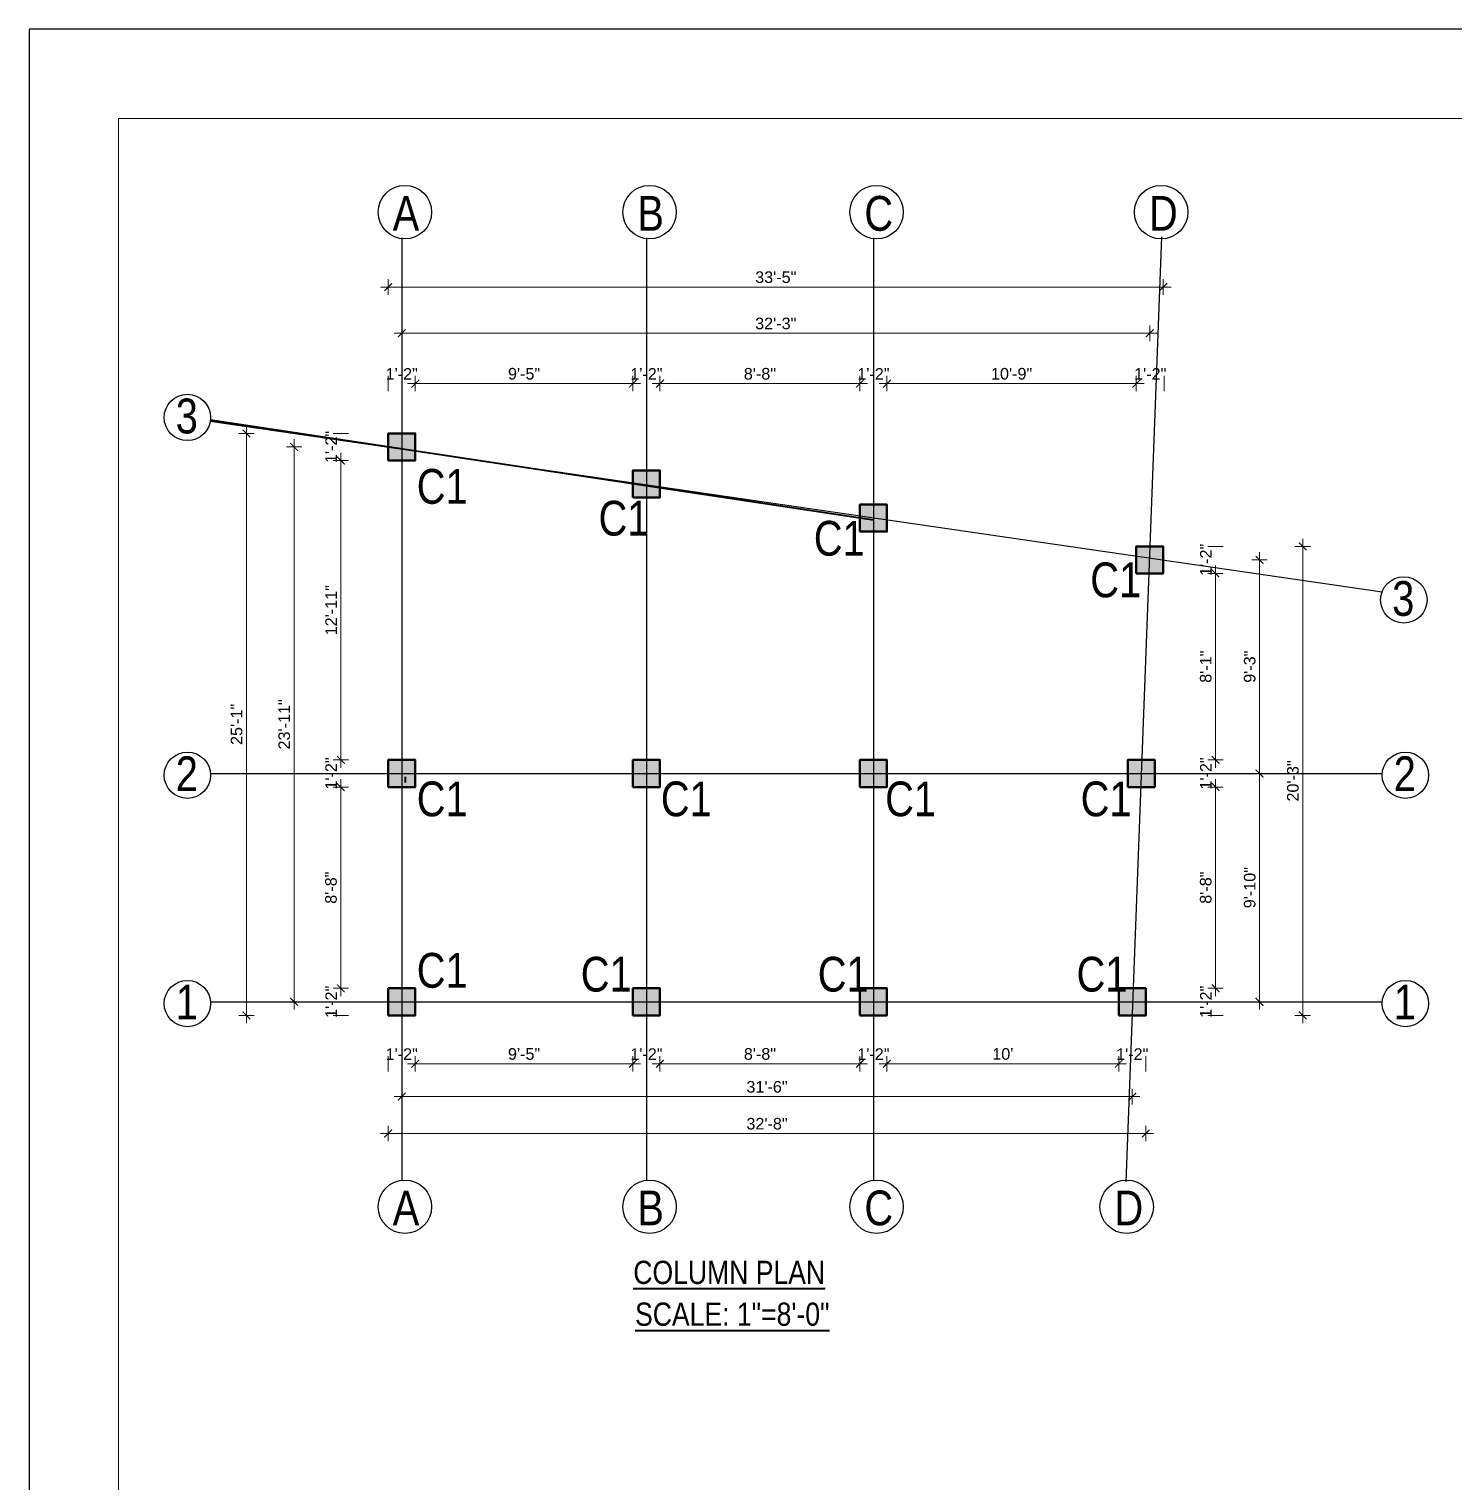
# Model space of a CAD drawing. Header units: inches. Extents: x 149715 to 152893, y -16726 to -14478.
# Drawn here: x 149715 to 150453, y -15231 to -14478 of the extents above; entities that cross this region are included whole.
import ezdxf
from ezdxf.enums import TextEntityAlignment as Align

# ---------------------------------------------------------------- set-up
doc = ezdxf.new("R2010")
doc.units = ezdxf.units.IN
doc.header["$LTSCALE"] = 0.5
doc.header["$MEASUREMENT"] = 0
doc.header["$PDMODE"] = 66
for name, color, linetype, lineweight in [('C-COLUMN', 1, 'Continuous', 50), ('DIM 1-100', 4, 'Continuous', 13), ('ELE1', 3, 'Continuous', 9), ('Toilet', 7, 'Continuous', 25), ('wall', 1, 'Continuous', 40)]:
    doc.layers.add(name, color=color, linetype=linetype, lineweight=lineweight)
doc.styles.add('ordinary', font='ARIALN.TTF')
doc.styles.get("Standard").update_dxf_attribs({"font": 'arial.ttf'})
doc.dimstyles.new('1 by 96', dxfattribs={"dimtxt": 6, "dimasz": 4, "dimexe": 4, "dimexo": 4, "dimgap": 2, "dimtad": 1, "dimdec": 0, "dimzin": 0, "dimdsep": 46, "dimlunit": 4, "dimtxsty": 'Standard', "dimblk": 'ARCHTICK', "dimcen": 0, "dimdle": 4, "dimadec": 0, "dimazin": 0, "dimtfac": 1, "dimtdec": 0, "dimtix": 1, "dimtofl": 0, "dimtmove": 1, "dimatfit": 3, "dimldrblk": 'ARCHTICK', "dimfxl": 4, "dimfxlon": 1, "dimtolj": 1, "dimtzin": 0, "dimlwd": -1, "dimlwe": -1, "dimarcsym": 0})

# ---------------------------------------------------------------- blocks, each defined once
blk = doc.blocks.new('*D1213')
at = {"layer": 'Defpoints', "color": 0, "transparency": 16777216}
for p in [(149889.68, -14687.64), (149876.51, -14701.64), (149889.68, -14701.64)]:
    blk.add_point(p, dxfattribs=at)
at = {"layer": 'DIM 1-100', "color": 0, "transparency": 16777216}
for p, q in [((149880.51, -14687.64), (149872.51, -14687.64)), ((149880.51, -14701.64), (149872.51, -14701.64))]:
    blk.add_line(p, q, dxfattribs=at)
at = {"layer": 'DIM 1-100', "color": 0, "transparency": 16777216, "insert": (149871.49, -14694.64), "char_height": 6, "attachment_point": 5, "rotation": 90}
blk.add_mtext('\\A1;1\'-2"', dxfattribs=at)
blk = doc.blocks.new('_ArchTick')
at = {"color": 0, "linetype": 'ByBlock', "const_width": 0.15}
blk.add_lwpolyline([(-0.5, -0.5), (0.5, 0.5)], dxfattribs=at)
blk = doc.blocks.new('*D1214')
at = {"layer": 'Defpoints', "color": 0, "transparency": 16777216}
for p in [(149889.68, -14701.64), (149876.51, -14856.71), (149889.68, -14856.71)]:
    blk.add_point(p, dxfattribs=at)
at = {"layer": 'DIM 1-100', "color": 0, "transparency": 16777216}
for p, q in [((149876.51, -14697.64), (149876.51, -14860.71)), ((149880.51, -14701.64), (149872.51, -14701.64)), ((149880.51, -14856.71), (149872.51, -14856.71))]:
    blk.add_line(p, q, dxfattribs=at)
at = {"layer": 'DIM 1-100', "color": 0, "transparency": 16777216, "xscale": 4, "yscale": 4, "zscale": 4}
for p, rotation in [((149876.51, -14701.64), 90), ((149876.51, -14856.71), 270)]:
    blk.add_blockref('_ArchTick', p, dxfattribs=dict(at, rotation=rotation))
at = {"layer": 'DIM 1-100', "color": 0, "transparency": 16777216, "insert": (149871.49, -14779.18), "char_height": 6, "attachment_point": 5, "rotation": 90}
blk.add_mtext('\\A1;12\'-11"', dxfattribs=at)
blk = doc.blocks.new('*D1215')
at = {"layer": 'Defpoints', "color": 0, "transparency": 16777216}
for p in [(149889.68, -14856.71), (149876.51, -14870.71), (149889.68, -14870.71)]:
    blk.add_point(p, dxfattribs=at)
at = {"layer": 'DIM 1-100', "color": 0, "transparency": 16777216}
for p, q in [((149880.51, -14856.71), (149872.51, -14856.71)), ((149880.51, -14870.71), (149872.51, -14870.71))]:
    blk.add_line(p, q, dxfattribs=at)
at = {"layer": 'DIM 1-100', "color": 0, "transparency": 16777216, "insert": (149871.49, -14863.71), "char_height": 6, "attachment_point": 5, "rotation": 90}
blk.add_mtext('\\A1;1\'-2"', dxfattribs=at)
blk = doc.blocks.new('*D1216')
at = {"layer": 'Defpoints', "color": 0, "transparency": 16777216}
for p in [(149889.68, -14870.71), (149876.51, -14974.94), (149889.68, -14974.94)]:
    blk.add_point(p, dxfattribs=at)
at = {"layer": 'DIM 1-100', "color": 0, "transparency": 16777216}
for p, q in [((149880.51, -14870.71), (149872.51, -14870.71)), ((149876.51, -14866.71), (149876.51, -14978.94)), ((149880.51, -14974.94), (149872.51, -14974.94))]:
    blk.add_line(p, q, dxfattribs=at)
at = {"layer": 'DIM 1-100', "color": 0, "transparency": 16777216, "xscale": 4, "yscale": 4, "zscale": 4}
for p, rotation in [((149876.51, -14870.71), 90), ((149876.51, -14974.94), 270)]:
    blk.add_blockref('_ArchTick', p, dxfattribs=dict(at, rotation=rotation))
at = {"layer": 'DIM 1-100', "color": 0, "transparency": 16777216, "insert": (149871.44, -14922.82), "char_height": 6, "attachment_point": 5, "rotation": 90}
blk.add_mtext('\\A1;8\'-8"', dxfattribs=at)
blk = doc.blocks.new('*D1217')
at = {"layer": 'Defpoints', "color": 0, "transparency": 16777216}
for p in [(149889.68, -14974.94), (149876.51, -14988.94), (149889.68, -14988.94)]:
    blk.add_point(p, dxfattribs=at)
at = {"layer": 'DIM 1-100', "color": 0, "transparency": 16777216}
for p, q in [((149880.51, -14974.94), (149872.51, -14974.94)), ((149880.51, -14988.94), (149872.51, -14988.94))]:
    blk.add_line(p, q, dxfattribs=at)
at = {"layer": 'DIM 1-100', "color": 0, "transparency": 16777216, "insert": (149871.49, -14981.94), "char_height": 6, "attachment_point": 5, "rotation": 90}
blk.add_mtext('\\A1;1\'-2"', dxfattribs=at)
blk = doc.blocks.new('*D1218')
at = {"layer": 'Defpoints', "color": 0, "transparency": 16777216}
for p in [(149852.32, -14694.64), (149882.69, -14694.64), (149882.69, -14981.94)]:
    blk.add_point(p, dxfattribs=at)
at = {"layer": 'DIM 1-100', "color": 0, "transparency": 16777216}
for p, q in [((149852.32, -14985.94), (149852.32, -14690.64)), ((149856.32, -14694.64), (149848.32, -14694.64)), ((149856.32, -14981.94), (149848.32, -14981.94))]:
    blk.add_line(p, q, dxfattribs=at)
at = {"layer": 'DIM 1-100', "color": 0, "transparency": 16777216, "xscale": 4, "yscale": 4, "zscale": 4}
for p, rotation in [((149852.32, -14694.64), 90), ((149852.32, -14981.94), 270)]:
    blk.add_blockref('_ArchTick', p, dxfattribs=dict(at, rotation=rotation))
at = {"layer": 'DIM 1-100', "color": 0, "transparency": 16777216, "insert": (149847.25, -14838.29), "char_height": 6, "attachment_point": 5, "rotation": 90}
blk.add_mtext('\\A1;23\'-11"', dxfattribs=at)
blk = doc.blocks.new('*D1219')
at = {"layer": 'Defpoints', "color": 0, "transparency": 16777216}
for p in [(149873.95, -14687.64), (149827.64, -14988.94), (149873.95, -14988.94)]:
    blk.add_point(p, dxfattribs=at)
at = {"layer": 'DIM 1-100', "color": 0, "transparency": 16777216}
for p, q in [((149827.64, -14683.64), (149827.64, -14992.94)), ((149831.64, -14687.64), (149823.64, -14687.64)), ((149831.64, -14988.94), (149823.64, -14988.94))]:
    blk.add_line(p, q, dxfattribs=at)
at = {"layer": 'DIM 1-100', "color": 0, "transparency": 16777216, "xscale": 4, "yscale": 4, "zscale": 4}
for p, rotation in [((149827.64, -14687.64), 90), ((149827.64, -14988.94), 270)]:
    blk.add_blockref('_ArchTick', p, dxfattribs=dict(at, rotation=rotation))
at = {"layer": 'DIM 1-100', "color": 0, "transparency": 16777216, "insert": (149822.57, -14838.29), "char_height": 6, "attachment_point": 5, "rotation": 90}
blk.add_mtext('\\A1;25\'-1"', dxfattribs=at)
blk = doc.blocks.new('*D1221')
at = {"layer": 'Defpoints', "color": 0, "transparency": 16777216}
for p in [(149901.04, -14988.94), (149915.04, -14988.94), (149915.04, -15014.01)]:
    blk.add_point(p, dxfattribs=at)
at = {"layer": 'DIM 1-100', "color": 0, "transparency": 16777216}
for p, q in [((149901.04, -15010.01), (149901.04, -15018.01)), ((149915.04, -15010.01), (149915.04, -15018.01))]:
    blk.add_line(p, q, dxfattribs=at)
at = {"layer": 'DIM 1-100', "color": 0, "transparency": 16777216, "insert": (149908.04, -15009), "char_height": 6, "attachment_point": 5}
blk.add_mtext('\\A1;1\'-2"', dxfattribs=at)
blk = doc.blocks.new('*D1220')
at = {"layer": 'Defpoints', "color": 0, "transparency": 16777216}
for p in [(149915.04, -14988.94), (150027.69, -14988.94), (150027.69, -15014.01)]:
    blk.add_point(p, dxfattribs=at)
at = {"layer": 'DIM 1-100', "color": 0, "transparency": 16777216}
for p, q in [((149911.04, -15014.01), (150031.69, -15014.01)), ((149915.04, -15010.01), (149915.04, -15018.01)), ((150027.69, -15010.01), (150027.69, -15018.01))]:
    blk.add_line(p, q, dxfattribs=at)
at = {"layer": 'DIM 1-100', "color": 0, "transparency": 16777216, "xscale": 4, "yscale": 4, "zscale": 4, "rotation": 180}
blk.add_blockref('_ArchTick', (149915.04, -15014.01), dxfattribs=at)
at = {"layer": 'DIM 1-100', "color": 0, "transparency": 16777216, "xscale": 4, "yscale": 4, "zscale": 4}
blk.add_blockref('_ArchTick', (150027.69, -15014.01), dxfattribs=at)
at = {"layer": 'DIM 1-100', "color": 0, "transparency": 16777216, "insert": (149971.37, -15008.95), "char_height": 6, "attachment_point": 5}
blk.add_mtext('\\A1;9\'-5"', dxfattribs=at)
blk = doc.blocks.new('*D1222')
at = {"layer": 'Defpoints', "color": 0, "transparency": 16777216}
for p in [(150027.69, -14988.94), (150041.69, -14988.94), (150041.69, -15014.01)]:
    blk.add_point(p, dxfattribs=at)
at = {"layer": 'DIM 1-100', "color": 0, "transparency": 16777216}
for p, q in [((150027.69, -15010.01), (150027.69, -15018.01)), ((150041.69, -15010.01), (150041.69, -15018.01))]:
    blk.add_line(p, q, dxfattribs=at)
at = {"layer": 'DIM 1-100', "color": 0, "transparency": 16777216, "insert": (150034.69, -15009), "char_height": 6, "attachment_point": 5}
blk.add_mtext('\\A1;1\'-2"', dxfattribs=at)
blk = doc.blocks.new('*D1223')
at = {"layer": 'Defpoints', "color": 0, "transparency": 16777216}
for p in [(150041.69, -14988.94), (150145.19, -14988.94), (150145.19, -15014.01)]:
    blk.add_point(p, dxfattribs=at)
at = {"layer": 'DIM 1-100', "color": 0, "transparency": 16777216}
for p, q in [((150037.69, -15014.01), (150149.19, -15014.01)), ((150041.69, -15010.01), (150041.69, -15018.01)), ((150145.19, -15010.01), (150145.19, -15018.01))]:
    blk.add_line(p, q, dxfattribs=at)
at = {"layer": 'DIM 1-100', "color": 0, "transparency": 16777216, "xscale": 4, "yscale": 4, "zscale": 4, "rotation": 180}
blk.add_blockref('_ArchTick', (150041.69, -15014.01), dxfattribs=at)
at = {"layer": 'DIM 1-100', "color": 0, "transparency": 16777216, "xscale": 4, "yscale": 4, "zscale": 4}
blk.add_blockref('_ArchTick', (150145.19, -15014.01), dxfattribs=at)
at = {"layer": 'DIM 1-100', "color": 0, "transparency": 16777216, "insert": (150093.44, -15008.95), "char_height": 6, "attachment_point": 5}
blk.add_mtext('\\A1;8\'-8"', dxfattribs=at)
blk = doc.blocks.new('*D1224')
at = {"layer": 'Defpoints', "color": 0, "transparency": 16777216}
for p in [(150145.19, -14988.94), (150159.19, -14988.94), (150159.19, -15014.01)]:
    blk.add_point(p, dxfattribs=at)
at = {"layer": 'DIM 1-100', "color": 0, "transparency": 16777216}
for p, q in [((150145.19, -15010.01), (150145.19, -15018.01)), ((150159.19, -15010.01), (150159.19, -15018.01))]:
    blk.add_line(p, q, dxfattribs=at)
at = {"layer": 'DIM 1-100', "color": 0, "transparency": 16777216, "insert": (150152.19, -15009), "char_height": 6, "attachment_point": 5}
blk.add_mtext('\\A1;1\'-2"', dxfattribs=at)
blk = doc.blocks.new('*D1225')
at = {"layer": 'Defpoints', "color": 0, "transparency": 16777216}
for p in [(150159.19, -14988.94), (150279.15, -14988.94), (150279.15, -15014.01)]:
    blk.add_point(p, dxfattribs=at)
at = {"layer": 'DIM 1-100', "color": 0, "transparency": 16777216}
for p, q in [((150155.19, -15014.01), (150283.15, -15014.01)), ((150159.19, -15010.01), (150159.19, -15018.01)), ((150279.15, -15010.01), (150279.15, -15018.01))]:
    blk.add_line(p, q, dxfattribs=at)
at = {"layer": 'DIM 1-100', "color": 0, "transparency": 16777216, "xscale": 4, "yscale": 4, "zscale": 4, "rotation": 180}
blk.add_blockref('_ArchTick', (150159.19, -15014.01), dxfattribs=at)
at = {"layer": 'DIM 1-100', "color": 0, "transparency": 16777216, "xscale": 4, "yscale": 4, "zscale": 4}
blk.add_blockref('_ArchTick', (150279.15, -15014.01), dxfattribs=at)
at = {"layer": 'DIM 1-100', "color": 0, "transparency": 16777216, "insert": (150219.17, -15008.95), "char_height": 6, "attachment_point": 5}
blk.add_mtext("\\A1;10'", dxfattribs=at)
blk = doc.blocks.new('*D1226')
at = {"layer": 'Defpoints', "color": 0, "transparency": 16777216}
for p in [(150279.15, -14988.94), (150293.15, -14988.94), (150293.15, -15014.01)]:
    blk.add_point(p, dxfattribs=at)
at = {"layer": 'DIM 1-100', "color": 0, "transparency": 16777216}
for p, q in [((150279.15, -15010.01), (150279.15, -15018.01)), ((150293.15, -15010.01), (150293.15, -15018.01))]:
    blk.add_line(p, q, dxfattribs=at)
at = {"layer": 'DIM 1-100', "color": 0, "transparency": 16777216, "insert": (150286.15, -15009), "char_height": 6, "attachment_point": 5}
blk.add_mtext('\\A1;1\'-2"', dxfattribs=at)
blk = doc.blocks.new('*D1227')
at = {"layer": 'Defpoints', "color": 0, "transparency": 16777216}
for p in [(149908.04, -14988.94), (150286.15, -14988.94), (150286.15, -15031.03)]:
    blk.add_point(p, dxfattribs=at)
at = {"layer": 'DIM 1-100', "color": 0, "transparency": 16777216}
for p, q in [((149904.04, -15031.03), (150290.15, -15031.03)), ((149908.04, -15027.03), (149908.04, -15035.03)), ((150286.15, -15027.03), (150286.15, -15035.03))]:
    blk.add_line(p, q, dxfattribs=at)
at = {"layer": 'DIM 1-100', "color": 0, "transparency": 16777216, "xscale": 4, "yscale": 4, "zscale": 4, "rotation": 180}
blk.add_blockref('_ArchTick', (149908.04, -15031.03), dxfattribs=at)
at = {"layer": 'DIM 1-100', "color": 0, "transparency": 16777216, "xscale": 4, "yscale": 4, "zscale": 4}
blk.add_blockref('_ArchTick', (150286.15, -15031.03), dxfattribs=at)
at = {"layer": 'DIM 1-100', "color": 0, "transparency": 16777216, "insert": (150097.1, -15025.97), "char_height": 6, "attachment_point": 5}
blk.add_mtext('\\A1;31\'-6"', dxfattribs=at)
blk = doc.blocks.new('*D1228')
at = {"layer": 'Defpoints', "color": 0, "transparency": 16777216}
for p in [(149901.04, -14988.94), (150293.15, -14988.94), (149901.04, -15050.14)]:
    blk.add_point(p, dxfattribs=at)
at = {"layer": 'DIM 1-100', "color": 0, "transparency": 16777216}
for p, q in [((149901.04, -15046.14), (149901.04, -15054.14)), ((150293.15, -15046.14), (150293.15, -15054.14)), ((150297.15, -15050.14), (149897.04, -15050.14))]:
    blk.add_line(p, q, dxfattribs=at)
at = {"layer": 'DIM 1-100', "color": 0, "transparency": 16777216, "xscale": 4, "yscale": 4, "zscale": 4, "rotation": 180}
blk.add_blockref('_ArchTick', (149901.04, -15050.14), dxfattribs=at)
at = {"layer": 'DIM 1-100', "color": 0, "transparency": 16777216, "xscale": 4, "yscale": 4, "zscale": 4}
blk.add_blockref('_ArchTick', (150293.15, -15050.14), dxfattribs=at)
at = {"layer": 'DIM 1-100', "color": 0, "transparency": 16777216, "insert": (150097.1, -15045.07), "char_height": 6, "attachment_point": 5}
blk.add_mtext('\\A1;32\'-8"', dxfattribs=at)
blk = doc.blocks.new('*D1229')
at = {"layer": 'Defpoints', "color": 0, "transparency": 16777216}
for p in [(150302.25, -14746.11), (150302.17, -14760.11), (150329.27, -14760.11)]:
    blk.add_point(p, dxfattribs=at)
at = {"layer": 'DIM 1-100', "color": 0, "transparency": 16777216}
for p, q in [((150325.27, -14746.11), (150333.27, -14746.11)), ((150325.27, -14760.11), (150333.27, -14760.11))]:
    blk.add_line(p, q, dxfattribs=at)
at = {"layer": 'DIM 1-100', "color": 0, "transparency": 16777216, "insert": (150324.26, -14753.11), "char_height": 6, "attachment_point": 5, "rotation": 90}
blk.add_mtext('\\A1;1\'-2"', dxfattribs=at)
blk = doc.blocks.new('*D1230')
at = {"layer": 'Defpoints', "color": 0, "transparency": 16777216}
for p in [(150302.17, -14760.11), (150297.81, -14856.71), (150329.27, -14856.71)]:
    blk.add_point(p, dxfattribs=at)
at = {"layer": 'DIM 1-100', "color": 0, "transparency": 16777216}
for p, q in [((150325.27, -14760.11), (150333.27, -14760.11)), ((150329.27, -14756.11), (150329.27, -14860.71)), ((150325.27, -14856.71), (150333.27, -14856.71))]:
    blk.add_line(p, q, dxfattribs=at)
at = {"layer": 'DIM 1-100', "color": 0, "transparency": 16777216, "xscale": 4, "yscale": 4, "zscale": 4}
for p, rotation in [((150329.27, -14760.11), 90), ((150329.27, -14856.71), 270)]:
    blk.add_blockref('_ArchTick', p, dxfattribs=dict(at, rotation=rotation))
at = {"layer": 'DIM 1-100', "color": 0, "transparency": 16777216, "insert": (150324.21, -14808.41), "char_height": 6, "attachment_point": 5, "rotation": 90}
blk.add_mtext('\\A1;8\'-1"', dxfattribs=at)
blk = doc.blocks.new('*D1231')
at = {"layer": 'Defpoints', "color": 0, "transparency": 16777216}
for p in [(150297.81, -14856.71), (150297.81, -14870.71), (150329.27, -14870.71)]:
    blk.add_point(p, dxfattribs=at)
at = {"layer": 'DIM 1-100', "color": 0, "transparency": 16777216}
for p, q in [((150325.27, -14856.71), (150333.27, -14856.71)), ((150325.27, -14870.71), (150333.27, -14870.71))]:
    blk.add_line(p, q, dxfattribs=at)
at = {"layer": 'DIM 1-100', "color": 0, "transparency": 16777216, "insert": (150324.26, -14863.71), "char_height": 6, "attachment_point": 5, "rotation": 90}
blk.add_mtext('\\A1;1\'-2"', dxfattribs=at)
blk = doc.blocks.new('*D1232')
at = {"layer": 'Defpoints', "color": 0, "transparency": 16777216}
for p in [(150297.81, -14870.71), (150293.15, -14974.94), (150329.27, -14974.94)]:
    blk.add_point(p, dxfattribs=at)
at = {"layer": 'DIM 1-100', "color": 0, "transparency": 16777216}
for p, q in [((150325.27, -14870.71), (150333.27, -14870.71)), ((150329.27, -14866.71), (150329.27, -14978.94)), ((150325.27, -14974.94), (150333.27, -14974.94))]:
    blk.add_line(p, q, dxfattribs=at)
at = {"layer": 'DIM 1-100', "color": 0, "transparency": 16777216, "xscale": 4, "yscale": 4, "zscale": 4}
for p, rotation in [((150329.27, -14870.71), 90), ((150329.27, -14974.94), 270)]:
    blk.add_blockref('_ArchTick', p, dxfattribs=dict(at, rotation=rotation))
at = {"layer": 'DIM 1-100', "color": 0, "transparency": 16777216, "insert": (150324.21, -14922.82), "char_height": 6, "attachment_point": 5, "rotation": 90}
blk.add_mtext('\\A1;8\'-8"', dxfattribs=at)
blk = doc.blocks.new('*D1233')
at = {"layer": 'Defpoints', "color": 0, "transparency": 16777216}
for p in [(150293.15, -14974.94), (150293.15, -14988.94), (150329.27, -14988.94)]:
    blk.add_point(p, dxfattribs=at)
at = {"layer": 'DIM 1-100', "color": 0, "transparency": 16777216}
for p, q in [((150325.27, -14974.94), (150333.27, -14974.94)), ((150325.27, -14988.94), (150333.27, -14988.94))]:
    blk.add_line(p, q, dxfattribs=at)
at = {"layer": 'DIM 1-100', "color": 0, "transparency": 16777216, "insert": (150324.26, -14981.94), "char_height": 6, "attachment_point": 5, "rotation": 90}
blk.add_mtext('\\A1;1\'-2"', dxfattribs=at)
blk = doc.blocks.new('*D1234')
at = {"layer": 'Defpoints', "color": 0, "transparency": 16777216}
for p in [(150302.25, -14753.11), (150297.81, -14863.71), (150352.05, -14863.71)]:
    blk.add_point(p, dxfattribs=at)
at = {"layer": 'DIM 1-100', "color": 0, "transparency": 16777216}
for p, q in [((150348.05, -14753.11), (150356.05, -14753.11)), ((150352.05, -14749.11), (150352.05, -14867.71)), ((150348.05, -14863.71), (150356.05, -14863.71))]:
    blk.add_line(p, q, dxfattribs=at)
at = {"layer": 'DIM 1-100', "color": 0, "transparency": 16777216, "xscale": 4, "yscale": 4, "zscale": 4}
for p, rotation in [((150352.05, -14753.11), 90), ((150352.05, -14863.71), 270)]:
    blk.add_blockref('_ArchTick', p, dxfattribs=dict(at, rotation=rotation))
at = {"layer": 'DIM 1-100', "color": 0, "transparency": 16777216, "insert": (150346.98, -14808.41), "char_height": 6, "attachment_point": 5, "rotation": 90}
blk.add_mtext('\\A1;9\'-3"', dxfattribs=at)
blk = doc.blocks.new('*D1235')
at = {"layer": 'Defpoints', "color": 0, "transparency": 16777216}
for p in [(150297.81, -14863.71), (150293.15, -14981.94), (150352.05, -14981.94)]:
    blk.add_point(p, dxfattribs=at)
at = {"layer": 'DIM 1-100', "color": 0, "transparency": 16777216}
for p, q in [((150348.05, -14863.71), (150356.05, -14863.71)), ((150352.05, -14859.71), (150352.05, -14985.94)), ((150348.05, -14981.94), (150356.05, -14981.94))]:
    blk.add_line(p, q, dxfattribs=at)
at = {"layer": 'DIM 1-100', "color": 0, "transparency": 16777216, "xscale": 4, "yscale": 4, "zscale": 4}
for p, rotation in [((150352.05, -14863.71), 90), ((150352.05, -14981.94), 270)]:
    blk.add_blockref('_ArchTick', p, dxfattribs=dict(at, rotation=rotation))
at = {"layer": 'DIM 1-100', "color": 0, "transparency": 16777216, "insert": (150346.98, -14922.82), "char_height": 6, "attachment_point": 5, "rotation": 90}
blk.add_mtext('\\A1;9\'-10"', dxfattribs=at)
blk = doc.blocks.new('*D1236')
at = {"layer": 'Defpoints', "color": 0, "transparency": 16777216}
for p in [(150302.72, -14746.18), (150374.39, -14746.18), (150293.15, -14988.94)]:
    blk.add_point(p, dxfattribs=at)
at = {"layer": 'DIM 1-100', "color": 0, "transparency": 16777216}
for p, q in [((150374.39, -14992.94), (150374.39, -14742.18)), ((150370.39, -14746.18), (150378.39, -14746.18)), ((150370.39, -14988.94), (150378.39, -14988.94))]:
    blk.add_line(p, q, dxfattribs=at)
at = {"layer": 'DIM 1-100', "color": 0, "transparency": 16777216, "xscale": 4, "yscale": 4, "zscale": 4}
for p, rotation in [((150374.39, -14746.18), 90), ((150374.39, -14988.94), 270)]:
    blk.add_blockref('_ArchTick', p, dxfattribs=dict(at, rotation=rotation))
at = {"layer": 'DIM 1-100', "color": 0, "transparency": 16777216, "insert": (150369.32, -14867.56), "char_height": 6, "attachment_point": 5, "rotation": 90}
blk.add_mtext('\\A1;20\'-3"', dxfattribs=at)
blk = doc.blocks.new('*D1237')
at = {"layer": 'Defpoints', "color": 0, "transparency": 16777216}
for p in [(149915.04, -14661.85), (149901.04, -14687.64), (149915.04, -14687.64)]:
    blk.add_point(p, dxfattribs=at)
at = {"layer": 'DIM 1-100', "color": 0, "transparency": 16777216}
for p, q in [((149901.04, -14665.85), (149901.04, -14657.85)), ((149915.04, -14665.85), (149915.04, -14657.85))]:
    blk.add_line(p, q, dxfattribs=at)
at = {"layer": 'DIM 1-100', "color": 0, "transparency": 16777216, "insert": (149908.04, -14656.84), "char_height": 6, "attachment_point": 5}
blk.add_mtext('\\A1;1\'-2"', dxfattribs=at)
blk = doc.blocks.new('*D1238')
at = {"layer": 'Defpoints', "color": 0, "transparency": 16777216}
for p in [(150027.69, -14661.85), (149915.04, -14687.64), (150027.69, -14706.76)]:
    blk.add_point(p, dxfattribs=at)
at = {"layer": 'DIM 1-100', "color": 0, "transparency": 16777216}
for p, q in [((149911.04, -14661.85), (150031.69, -14661.85)), ((149915.04, -14665.85), (149915.04, -14657.85)), ((150027.69, -14665.85), (150027.69, -14657.85))]:
    blk.add_line(p, q, dxfattribs=at)
at = {"layer": 'DIM 1-100', "color": 0, "transparency": 16777216, "xscale": 4, "yscale": 4, "zscale": 4, "rotation": 180}
blk.add_blockref('_ArchTick', (149915.04, -14661.85), dxfattribs=at)
at = {"layer": 'DIM 1-100', "color": 0, "transparency": 16777216, "xscale": 4, "yscale": 4, "zscale": 4}
blk.add_blockref('_ArchTick', (150027.69, -14661.85), dxfattribs=at)
at = {"layer": 'DIM 1-100', "color": 0, "transparency": 16777216, "insert": (149971.37, -14656.79), "char_height": 6, "attachment_point": 5}
blk.add_mtext('\\A1;9\'-5"', dxfattribs=at)
blk = doc.blocks.new('*D1239')
at = {"layer": 'Defpoints', "color": 0, "transparency": 16777216}
for p in [(150041.69, -14661.85), (150027.69, -14706.76), (150041.69, -14706.76)]:
    blk.add_point(p, dxfattribs=at)
at = {"layer": 'DIM 1-100', "color": 0, "transparency": 16777216}
for p, q in [((150027.69, -14665.85), (150027.69, -14657.85)), ((150041.69, -14665.85), (150041.69, -14657.85))]:
    blk.add_line(p, q, dxfattribs=at)
at = {"layer": 'DIM 1-100', "color": 0, "transparency": 16777216, "insert": (150034.69, -14656.84), "char_height": 6, "attachment_point": 5}
blk.add_mtext('\\A1;1\'-2"', dxfattribs=at)
blk = doc.blocks.new('*D1240')
at = {"layer": 'Defpoints', "color": 0, "transparency": 16777216}
for p in [(150145.19, -14661.85), (150041.69, -14706.76), (150145.19, -14724.5)]:
    blk.add_point(p, dxfattribs=at)
at = {"layer": 'DIM 1-100', "color": 0, "transparency": 16777216}
for p, q in [((150037.69, -14661.85), (150149.19, -14661.85)), ((150041.69, -14665.85), (150041.69, -14657.85)), ((150145.19, -14665.85), (150145.19, -14657.85))]:
    blk.add_line(p, q, dxfattribs=at)
at = {"layer": 'DIM 1-100', "color": 0, "transparency": 16777216, "xscale": 4, "yscale": 4, "zscale": 4, "rotation": 180}
blk.add_blockref('_ArchTick', (150041.69, -14661.85), dxfattribs=at)
at = {"layer": 'DIM 1-100', "color": 0, "transparency": 16777216, "xscale": 4, "yscale": 4, "zscale": 4}
blk.add_blockref('_ArchTick', (150145.19, -14661.85), dxfattribs=at)
at = {"layer": 'DIM 1-100', "color": 0, "transparency": 16777216, "insert": (150093.44, -14656.79), "char_height": 6, "attachment_point": 5}
blk.add_mtext('\\A1;8\'-8"', dxfattribs=at)
blk = doc.blocks.new('*D1241')
at = {"layer": 'Defpoints', "color": 0, "transparency": 16777216}
for p in [(150159.19, -14661.85), (150145.19, -14724.5), (150159.19, -14724.5)]:
    blk.add_point(p, dxfattribs=at)
at = {"layer": 'DIM 1-100', "color": 0, "transparency": 16777216}
for p, q in [((150145.19, -14665.85), (150145.19, -14657.85)), ((150159.19, -14665.85), (150159.19, -14657.85))]:
    blk.add_line(p, q, dxfattribs=at)
at = {"layer": 'DIM 1-100', "color": 0, "transparency": 16777216, "insert": (150152.19, -14656.84), "char_height": 6, "attachment_point": 5}
blk.add_mtext('\\A1;1\'-2"', dxfattribs=at)
blk = doc.blocks.new('*D1242')
at = {"layer": 'Defpoints', "color": 0, "transparency": 16777216}
for p in [(150288.25, -14661.85), (150159.19, -14724.5), (150288.25, -14746.11)]:
    blk.add_point(p, dxfattribs=at)
at = {"layer": 'DIM 1-100', "color": 0, "transparency": 16777216}
for p, q in [((150155.19, -14661.85), (150292.25, -14661.85)), ((150159.19, -14665.85), (150159.19, -14657.85)), ((150288.25, -14665.85), (150288.25, -14657.85))]:
    blk.add_line(p, q, dxfattribs=at)
at = {"layer": 'DIM 1-100', "color": 0, "transparency": 16777216, "xscale": 4, "yscale": 4, "zscale": 4, "rotation": 180}
blk.add_blockref('_ArchTick', (150159.19, -14661.85), dxfattribs=at)
at = {"layer": 'DIM 1-100', "color": 0, "transparency": 16777216, "xscale": 4, "yscale": 4, "zscale": 4}
blk.add_blockref('_ArchTick', (150288.25, -14661.85), dxfattribs=at)
at = {"layer": 'DIM 1-100', "color": 0, "transparency": 16777216, "insert": (150223.72, -14656.79), "char_height": 6, "attachment_point": 5}
blk.add_mtext('\\A1;10\'-9"', dxfattribs=at)
blk = doc.blocks.new('*D1243')
at = {"layer": 'Defpoints', "color": 0, "transparency": 16777216}
for p in [(150302.72, -14661.85), (150288.25, -14746.11), (150302.72, -14746.18)]:
    blk.add_point(p, dxfattribs=at)
at = {"layer": 'DIM 1-100', "color": 0, "transparency": 16777216}
for p, q in [((150288.25, -14665.85), (150288.25, -14657.85)), ((150302.72, -14665.85), (150302.72, -14657.85))]:
    blk.add_line(p, q, dxfattribs=at)
at = {"layer": 'DIM 1-100', "color": 0, "transparency": 16777216, "insert": (150295.49, -14656.84), "char_height": 6, "attachment_point": 5}
blk.add_mtext('\\A1;1\'-2"', dxfattribs=at)
blk = doc.blocks.new('*D1244')
at = {"layer": 'Defpoints', "color": 0, "transparency": 16777216}
for p in [(150295.25, -14635.82), (149908.04, -14687.64), (150295.25, -14746.11)]:
    blk.add_point(p, dxfattribs=at)
at = {"layer": 'DIM 1-100', "color": 0, "transparency": 16777216}
for p, q in [((149908.04, -14639.82), (149908.04, -14631.82)), ((150295.25, -14639.82), (150295.25, -14631.82)), ((149904.04, -14635.82), (150299.25, -14635.82))]:
    blk.add_line(p, q, dxfattribs=at)
at = {"layer": 'DIM 1-100', "color": 0, "transparency": 16777216, "xscale": 4, "yscale": 4, "zscale": 4, "rotation": 180}
blk.add_blockref('_ArchTick', (149908.04, -14635.82), dxfattribs=at)
at = {"layer": 'DIM 1-100', "color": 0, "transparency": 16777216, "xscale": 4, "yscale": 4, "zscale": 4}
blk.add_blockref('_ArchTick', (150295.25, -14635.82), dxfattribs=at)
at = {"layer": 'DIM 1-100', "color": 0, "transparency": 16777216, "insert": (150101.65, -14630.75), "char_height": 6, "attachment_point": 5}
blk.add_mtext('\\A1;32\'-3"', dxfattribs=at)
blk = doc.blocks.new('*D1245')
at = {"layer": 'Defpoints', "color": 0, "transparency": 16777216}
for p in [(150302.25, -14611.85), (149901.04, -14687.64), (150302.25, -14746.11)]:
    blk.add_point(p, dxfattribs=at)
at = {"layer": 'DIM 1-100', "color": 0, "transparency": 16777216}
for p, q in [((149901.04, -14615.85), (149901.04, -14607.85)), ((150302.25, -14615.85), (150302.25, -14607.85)), ((149897.04, -14611.85), (150306.25, -14611.85))]:
    blk.add_line(p, q, dxfattribs=at)
at = {"layer": 'DIM 1-100', "color": 0, "transparency": 16777216, "xscale": 4, "yscale": 4, "zscale": 4, "rotation": 180}
blk.add_blockref('_ArchTick', (149901.04, -14611.85), dxfattribs=at)
at = {"layer": 'DIM 1-100', "color": 0, "transparency": 16777216, "xscale": 4, "yscale": 4, "zscale": 4}
blk.add_blockref('_ArchTick', (150302.25, -14611.85), dxfattribs=at)
at = {"layer": 'DIM 1-100', "color": 0, "transparency": 16777216, "insert": (150101.65, -14606.79), "char_height": 6, "attachment_point": 5}
blk.add_mtext('\\A1;33\'-5"', dxfattribs=at)

msp = doc.modelspace()

# ---------------------------------------------------------------- hatches: boundary and pattern name
at = {"layer": 'C-COLUMN'}
h = msp.add_hatch(color=256, dxfattribs=at)
h.dxf.hatch_style = 1
h.paths.add_polyline_path([(149915.04, -14687.64), (149901.04, -14687.64), (149901.04, -14701.64), (149915.04, -14701.64)])
h = msp.add_hatch(color=256, dxfattribs=at)
h.dxf.hatch_style = 1
h.paths.add_polyline_path([(150041.69, -14706.76), (150027.69, -14706.76), (150027.69, -14720.76), (150041.69, -14720.76)])
h = msp.add_hatch(color=256, dxfattribs=at)
h.dxf.hatch_style = 1
h.paths.add_polyline_path([(150159.19, -14724.5), (150145.19, -14724.5), (150145.19, -14738.5), (150159.19, -14738.5)])
h = msp.add_hatch(color=256, dxfattribs=at)
h.dxf.hatch_style = 1
h.paths.add_polyline_path([(150302.25, -14746.11), (150288.25, -14746.11), (150288.25, -14760.11), (150302.25, -14760.11)])
h = msp.add_hatch(color=256, dxfattribs=at)
h.dxf.hatch_style = 1
h.paths.add_polyline_path([(149915.04, -14856.71), (149901.04, -14856.71), (149901.04, -14870.71), (149915.04, -14870.71)])
h = msp.add_hatch(color=256, dxfattribs=at)
h.dxf.hatch_style = 1
h.paths.add_polyline_path([(150041.69, -14856.71), (150027.69, -14856.71), (150027.69, -14870.71), (150041.69, -14870.71)])
h = msp.add_hatch(color=256, dxfattribs=at)
h.dxf.hatch_style = 1
h.paths.add_polyline_path([(150159.19, -14856.71), (150145.19, -14856.71), (150145.19, -14870.71), (150159.19, -14870.71)])
h = msp.add_hatch(color=256, dxfattribs=at)
h.dxf.hatch_style = 1
h.paths.add_polyline_path([(150297.81, -14856.71), (150283.81, -14856.71), (150283.81, -14870.71), (150297.81, -14870.71)])
h = msp.add_hatch(color=256, dxfattribs=at)
h.dxf.hatch_style = 1
h.paths.add_polyline_path([(149915.04, -14974.94), (149901.04, -14974.94), (149901.04, -14988.94), (149915.04, -14988.94)])
h = msp.add_hatch(color=256, dxfattribs=at)
h.dxf.hatch_style = 1
h.paths.add_polyline_path([(150041.69, -14974.94), (150027.69, -14974.94), (150027.69, -14988.94), (150041.69, -14988.94)])
h = msp.add_hatch(color=256, dxfattribs=at)
h.dxf.hatch_style = 1
h.paths.add_polyline_path([(150159.19, -14974.94), (150145.19, -14974.94), (150145.19, -14988.94), (150159.19, -14988.94)])
h = msp.add_hatch(color=256, dxfattribs=at)
h.dxf.hatch_style = 1
h.paths.add_polyline_path([(150293.15, -14974.94), (150279.15, -14974.94), (150279.15, -14988.94), (150293.15, -14988.94)])

# ---------------------------------------------------------------- linework, layer by layer
for p, q in [((149908.04, -14586.39), (149908.04, -15074.03)), ((150034.69, -14586.39), (150034.69, -15074.03)), ((150152.19, -14586.39), (150152.19, -15074.03)), ((150301.26, -14585.8), (150282.92, -15075.07))]:
    msp.add_line(p, q)
for points in [[(149901.04, -14701.64), (149915.04, -14701.64), (149915.04, -14687.64), (149901.04, -14687.64)], [(150027.69, -14720.76), (150041.69, -14720.76), (150041.69, -14706.76), (150027.69, -14706.76)], [(150145.19, -14738.5), (150159.19, -14738.5), (150159.19, -14724.5), (150145.19, -14724.5)], [(150288.25, -14760.11), (150302.25, -14760.11), (150302.25, -14746.11), (150288.25, -14746.11)], [(149901.04, -14870.71), (149915.04, -14870.71), (149915.04, -14856.71), (149901.04, -14856.71)], [(150027.69, -14870.71), (150041.69, -14870.71), (150041.69, -14856.71), (150027.69, -14856.71)], [(150145.19, -14870.71), (150159.19, -14870.71), (150159.19, -14856.71), (150145.19, -14856.71)], [(150283.81, -14870.71), (150297.81, -14870.71), (150297.81, -14856.71), (150283.81, -14856.71)], [(149901.04, -14988.94), (149915.04, -14988.94), (149915.04, -14974.94), (149901.04, -14974.94)], [(150027.69, -14988.94), (150041.69, -14988.94), (150041.69, -14974.94), (150027.69, -14974.94)], [(150145.19, -14988.94), (150159.19, -14988.94), (150159.19, -14974.94), (150145.19, -14974.94)], [(150279.15, -14988.94), (150293.15, -14988.94), (150293.15, -14974.94), (150279.15, -14974.94)]]:
    msp.add_lwpolyline(points, close=True, dxfattribs=at)
at = {"layer": 'Defpoints'}
msp.add_lwpolyline([(152892.75, -14478.3), (149715.15, -14478.3), (149715.15, -16726.27), (152892.75, -16726.27)], close=True, dxfattribs=at)
at = {"layer": 'ELE1'}
msp.add_lwpolyline([(149761.47, -14524.62), (152846.43, -14524.62), (152846.43, -16679.95), (149761.47, -16679.95)], close=True, dxfattribs=at)
msp.add_lwpolyline([(149761.47, -14524.62), (152846.43, -14524.62), (152846.43, -16679.95), (149761.47, -16679.95)], close=True, dxfattribs=at)
at = {"layer": 'Toilet'}
for p, q in [((149808.94, -14681.22), (150415.51, -14769.62)), ((149809.04, -14863.71), (150415.67, -14863.71)), ((149809.04, -14981.94), (150415.67, -14981.94))]:
    msp.add_line(p, q, dxfattribs=at)
for centre, radius in [((149909.68, -14573.09), 13.84), ((150036.33, -14573.09), 13.84), ((150153.83, -14573.09), 13.84), ((150301.12, -14573.09), 13.84), ((149797.08, -14679.39), 12), ((150426.73, -14773.86), 12), ((149797.08, -14864.61), 12), ((150427.53, -14864.61), 12), ((149797.08, -14982.85), 12), ((150427.53, -14982.85), 12), ((149909.68, -15088.03), 13.84), ((150036.33, -15088.03), 13.84), ((150153.83, -15088.03), 13.84), ((150283.28, -15088.03), 13.84)]:
    msp.add_circle(centre, radius, dxfattribs=at)
at = {"layer": 'wall'}
for p, q in [((149910.04, -14868.46), (149910.04, -14865.46)), ((150032.19, -14870.71), (150037.19, -14870.71))]:
    msp.add_line(p, q, dxfattribs=at)
msp.add_lwpolyline([(150152.19, -14732.55), (149809, -14680.73)], dxfattribs=at)
msp.add_lwpolyline([(150152.19, -14732.55), (149809, -14680.73)], dxfattribs=at)

# ---------------------------------------------------------------- texts
at = {"layer": 'Toilet', "char_height": 18, "width": 45.2776, "attachment_point": 1, "style": 'ordinary'}
for s, insert in [('A', (149903.36, -14564.7)), ('B', (150030.01, -14564.7)), ('C', (150147.51, -14564.7)), ('D', (150294.8, -14564.7)), ('3', (149791.05, -14669.62)), ('C1', (149915.81, -14706.06)), ('C1', (150009.9, -14722.53)), ('C1', (150121.33, -14732.93)), ('C1', (150264.43, -14754.46)), ('3', (150420.69, -14764.1)), ('2', (149791.05, -14854.85)), ('2', (150421.49, -14854.85)), ('C1', (149915.81, -14867.86)), ('C1', (150042.15, -14867.86)), ('C1', (150158.27, -14867.86)), ('C1', (150259.46, -14867.86)), ('C1', (149915.81, -14956.62)), ('C1', (150000.71, -14958.62)), ('C1', (150123.38, -14958.62)), ('C1', (150257.33, -14958.62)), ('1', (149791.05, -14973.08)), ('1', (150421.49, -14973.08)), ('A', (149903.36, -15079.63)), ('B', (150030.01, -15079.63)), ('C', (150147.51, -15079.63)), ('D', (150276.96, -15079.63))]:
    msp.add_mtext(s, dxfattribs=dict(at, insert=insert))
at = {"layer": 'wall', "style": 'ordinary'}
for s, p in [('%%UCOLUMN PLAN', (150077.54, -15122.02)), ('%%USCALE: 1"=8\'-0"', (150079.13, -15143.64))]:
    msp.add_text(s, height=12, dxfattribs=at).set_placement(p, align=Align.MIDDLE_CENTER)

# ---------------------------------------------------------------- dimensions: what is measured, and where the dimension line sits
at = {"layer": 'DIM 1-100'}
for base, p1, p2, picture, middle in [((150302.25, -14611.85), (149901.04, -14687.64), (150302.25, -14746.11), '*D1245', (150101.65, -14606.79)), ((150295.25, -14635.82), (149908.04, -14687.64), (150295.25, -14746.11), '*D1244', (150101.65, -14630.75)), ((149915.04, -14661.85), (149901.04, -14687.64), (149915.04, -14687.64), '*D1237', (149908.04, -14656.84)), ((150027.69, -14661.85), (149915.04, -14687.64), (150027.69, -14706.76), '*D1238', (149971.37, -14656.79)), ((150041.69, -14661.85), (150027.69, -14706.76), (150041.69, -14706.76), '*D1239', (150034.69, -14656.84)), ((150145.19201168, -14661.8524729), (150041.69201168, -14706.76404722), (150145.19201168, -14724.50461173), '*D1240', (150093.44201168, -14656.78903498)), ((150159.19, -14661.85), (150145.19, -14724.5), (150159.19, -14724.5), '*D1241', (150152.19, -14656.84)), ((150288.25, -14661.85), (150159.19, -14724.5), (150288.25, -14746.11), '*D1242', (150223.72, -14656.79)), ((150302.72, -14661.85), (150288.25, -14746.11), (150302.72, -14746.18), '*D1243', (150295.49, -14656.84)), ((149901.04, -15050.14), (150293.15, -14988.94), (149901.04, -14988.94), '*D1228', (150097.1, -15045.07)), ((149915.04, -15014.01), (149901.04, -14988.94), (149915.04, -14988.94), '*D1221', (149908.04, -15009)), ((150286.15, -15031.03), (149908.04, -14988.94), (150286.15, -14988.94), '*D1227', (150097.1, -15025.97)), ((150027.69, -15014.01), (149915.04, -14988.94), (150027.69, -14988.94), '*D1220', (149971.37, -15008.95)), ((150041.69, -15014.01), (150027.69, -14988.94), (150041.69, -14988.94), '*D1222', (150034.69, -15009)), ((150145.19201168, -15014.01438587), (150041.69201168, -14988.94006173), (150145.19201168, -14988.94006173), '*D1223', (150093.44201168, -15008.95094795)), ((150159.19, -15014.01), (150145.19, -14988.94), (150159.19, -14988.94), '*D1224', (150152.19, -15009)), ((150279.15, -15014.01), (150159.19, -14988.94), (150279.15, -14988.94), '*D1225', (150219.17, -15008.95)), ((150293.15, -15014.01), (150279.15, -14988.94), (150293.15, -14988.94), '*D1226', (150286.15, -15009))]:
    dim = msp.add_linear_dim(base=base, p1=p1, p2=p2, dimstyle='1 by 96', dxfattribs=at)
    dim.commit()
    dim.dimension.update_dxf_attribs({"geometry": picture, "text_midpoint": middle})
for base, p1, p2, picture, middle in [((149827.64, -14988.94), (149873.95, -14687.64), (149873.95, -14988.94), '*D1219', (149822.57, -14838.29)), ((149852.32, -14694.64), (149882.69, -14981.94), (149882.69, -14694.64), '*D1218', (149847.25, -14838.29)), ((149876.51, -14701.64), (149889.68, -14687.64), (149889.68, -14701.64), '*D1213', (149871.49, -14694.64)), ((149876.51, -14856.71), (149889.68, -14701.64), (149889.68, -14856.71), '*D1214', (149871.49, -14779.18)), ((150374.39, -14746.18), (150293.15, -14988.94), (150302.72, -14746.18), '*D1236', (150369.32, -14867.56)), ((150329.27, -14760.11), (150302.25, -14746.11), (150302.17, -14760.11), '*D1229', (150324.26, -14753.11)), ((150352.05, -14863.71), (150302.25, -14753.11), (150297.81, -14863.71), '*D1234', (150346.98, -14808.41)), ((150329.27, -14856.71), (150302.17, -14760.11), (150297.81, -14856.71), '*D1230', (150324.21, -14808.41)), ((149876.51, -14870.71), (149889.68, -14856.71), (149889.68, -14870.71), '*D1215', (149871.49, -14863.71)), ((150329.27, -14870.71), (150297.81, -14856.71), (150297.81, -14870.71), '*D1231', (150324.26, -14863.71)), ((150352.05, -14981.94), (150297.81, -14863.71), (150293.15, -14981.94), '*D1235', (150346.98, -14922.82)), ((149876.51, -14974.94), (149889.68, -14870.71), (149889.68, -14974.94), '*D1216', (149871.44, -14922.82)), ((150329.27, -14974.94), (150297.81, -14870.71), (150293.15, -14974.94), '*D1232', (150324.21, -14922.82)), ((149876.51, -14988.94), (149889.68, -14974.94), (149889.68, -14988.94), '*D1217', (149871.49, -14981.94)), ((150329.27, -14988.94), (150293.15, -14974.94), (150293.15, -14988.94), '*D1233', (150324.26, -14981.94))]:
    dim = msp.add_linear_dim(base=base, p1=p1, p2=p2, angle=90, dimstyle='1 by 96', dxfattribs=at)
    dim.commit()
    dim.dimension.update_dxf_attribs({"geometry": picture, "text_midpoint": middle})

doc.saveas('drawing.dxf')
